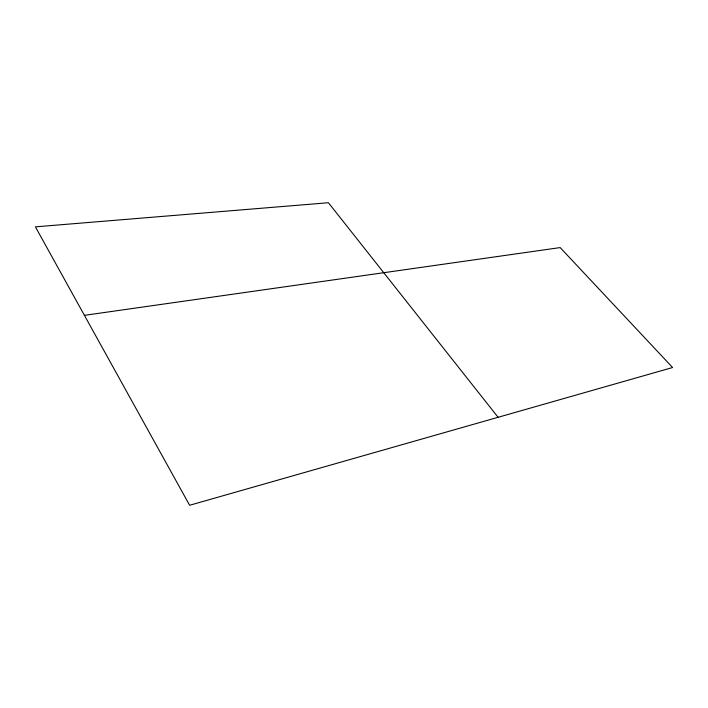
<?xml version="1.0" encoding="UTF-8"?>
<svg xmlns="http://www.w3.org/2000/svg" width="708" height="708" viewBox="0 0 708 708"><rect width="100%" height="100%" fill="white"/><g stroke="black" fill="none" stroke-linecap="round" stroke-linejoin="round"><path stroke-width="1.06" d="M84.42 315.343L560.17 247.588L672.6 367.523L189.629 505.273L35.4 226.852L328.415 202.727L498.096 417.295"/></g></svg>
